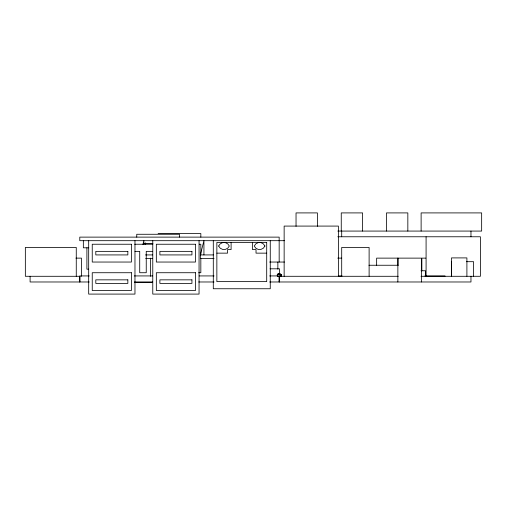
<?xml version="1.0" encoding="UTF-8"?>
<svg xmlns="http://www.w3.org/2000/svg" width="507" height="507" viewBox="0 0 507 507"><rect width="100%" height="100%" fill="white"/><g stroke="black" fill="none" stroke-linecap="round" stroke-linejoin="round"><path stroke-width="0.76" d="M277.449 276.157L277.5 274.357L280.789 274.357L280.834 276.29L279.129 276.176M277.557 274.331L277.551 276.157C275.333 271.942 286.208 275.662 277.449 274.331L277.513 276.201L277.5 274.357L280.739 274.35L280.834 276.29L280.834 274.331L277.449 274.331L277.449 276.29C275.979 270.852 285.238 276.41 279.142 276.271L280.701 276.29M280.701 274.344L280.701 276.188C282.589 273.267 275.662 273.146 277.475 276.239C275.789 273.222 282.424 273.292 280.764 276.245C280.384 271.106 282.247 278.565 278.85 276.252M280.834 276.29C282.576 273.241 275.719 273.172 277.513 276.201M280.739 274.35L277.449 274.433L280.802 274.458M142.93 244.431L143.868 240.686L143.868 244.64M214.062 258.488L200.366 258.488L200.366 254.926L203.928 240.686L203.928 254.926M277.538 274.395L280.834 274.331L277.538 274.395L277.494 276.169M277.449 274.331L280.834 274.331M337.789 231.072L481.65 231.072L481.65 212.908L421.121 212.908L421.121 231.072M158.108 233.562L200.835 233.562L200.835 237.124M337.789 236.769L480.395 236.769L480.395 276.29L421.006 276.29M284.503 240.686L79.783 240.686L79.783 237.124L279.167 237.124L279.167 262.043M143.868 243.531L152.93 243.55M134.685 244.241L152.772 244.241M199.264 244.241L200.835 244.241L200.835 254.527M88.763 247.803L83.344 247.803L83.344 240.686M134.97 251.364L139.717 251.364L139.717 272.728L146.244 272.728L146.244 251.364L152.575 251.364M216.857 253.145L227.542 253.145L227.542 249.583L231.097 249.583L231.097 242.46M266.701 253.145L256.022 253.145L256.022 249.583L252.461 249.583L252.461 242.46M145.452 254.926L152.575 254.926M200.366 254.926L213.422 254.926M75.936 258.126L81.475 258.126L81.475 276.29M337.751 258.126L341.705 258.126M425.81 258.126L421.856 258.126L421.856 270.763M145.648 258.488L152.575 258.488M466.529 261.688L473.595 261.688L473.595 276.29M269.673 262.043L284.503 262.043M368.963 265.25L398.236 265.25M270.054 268.811L279.528 268.811L279.528 274.794M88.681 269.166L86.9 269.166L86.9 247.803M421.006 270.77L425.462 270.77L425.462 276.29M198.662 272.728L200.835 272.728L200.835 258.488M89.276 275.928L79.783 275.928L79.808 281.981M134.273 275.928L152.575 275.928M199.099 275.928L214.081 275.928M269.673 275.928L279.167 275.928L279.167 281.981M342.079 275.928L338.353 275.928L338.353 276.29M424.847 275.928L445.007 275.928L445.007 276.29M79.897 276.29L25.35 276.29L25.35 247.448L76.265 247.448L76.265 276.29M279.167 276.29L398.236 276.29M89.276 281.981L30.097 281.981L30.097 276.29M134.374 281.981L152.626 281.981M198.693 281.981L214.036 281.981M269.673 281.981L470.971 281.981L470.971 276.29M134.425 282.342L152.626 282.342M277.576 274.376L280.701 274.401M277.538 274.357L280.713 274.433M470.971 231.072L470.971 236.769M466.903 276.29L466.903 257.905L451.483 257.905L451.483 276.29M451.61 261.688L451.61 276.29M426.083 236.769L426.083 276.29M421.374 281.981L421.374 258.126L376.638 258.126L376.638 265.237M407.837 231.072L407.837 212.908L386.473 212.908L386.473 231.072M397.995 258.126L397.995 265.237M397.862 258.126L397.862 281.981M369.115 276.29L369.115 247.448L341.699 247.448L341.699 276.29M362.619 231.072L362.619 212.908L341.255 212.908L341.255 231.072M341.699 231.072L341.699 236.769M341.426 275.928L341.426 276.29M338.403 276.29L338.403 226.084L284.142 226.084L284.142 276.29M317.401 226.331L317.401 212.908L296.037 212.908L296.037 226.331M279.249 276.29L279.249 281.981M277.861 262.062L277.861 269.173M270.263 240.686L270.263 288.749L213.295 288.749L213.295 240.686M199.055 240.686L199.055 294.092L152.772 294.092L152.772 240.686M179.472 237.124L179.472 234.272L136.751 234.272L136.751 237.124M150.547 258.126L150.547 276.29M145.648 242.821L145.648 244.241M134.97 240.686L134.97 294.092L88.681 294.092L88.681 240.686M79.84 276.29L79.84 281.981M266.701 242.46L216.857 242.46L216.857 281.626L266.701 281.626L266.701 242.46M131.408 244.241L92.242 244.241L92.242 262.043L131.408 262.043L131.408 244.241M195.493 244.241L156.333 244.241L156.333 262.043L195.493 262.043L195.493 244.241M127.846 251.364L95.804 251.364L95.804 254.926L127.846 254.926L127.846 251.364M191.938 251.364L159.889 251.364L159.889 254.926L191.938 254.926L191.938 251.364M131.408 272.728L92.242 272.728L92.242 290.53L131.408 290.53L131.408 272.728M195.493 272.728L156.333 272.728L156.333 290.53L195.493 290.53L195.493 272.728M127.846 279.845L95.804 279.845L95.804 283.407L127.846 283.407L127.846 279.845M191.938 279.845L159.889 279.845L159.889 283.407L191.938 283.407L191.938 279.845M218.637 246.022A5.786 5.786 0 0 0 229.322 246.022A5.786 5.786 0 0 0 218.637 246.022M264.927 246.022A5.786 5.786 0 0 0 254.241 246.022A5.786 5.786 0 0 0 264.927 246.022"/></g></svg>
